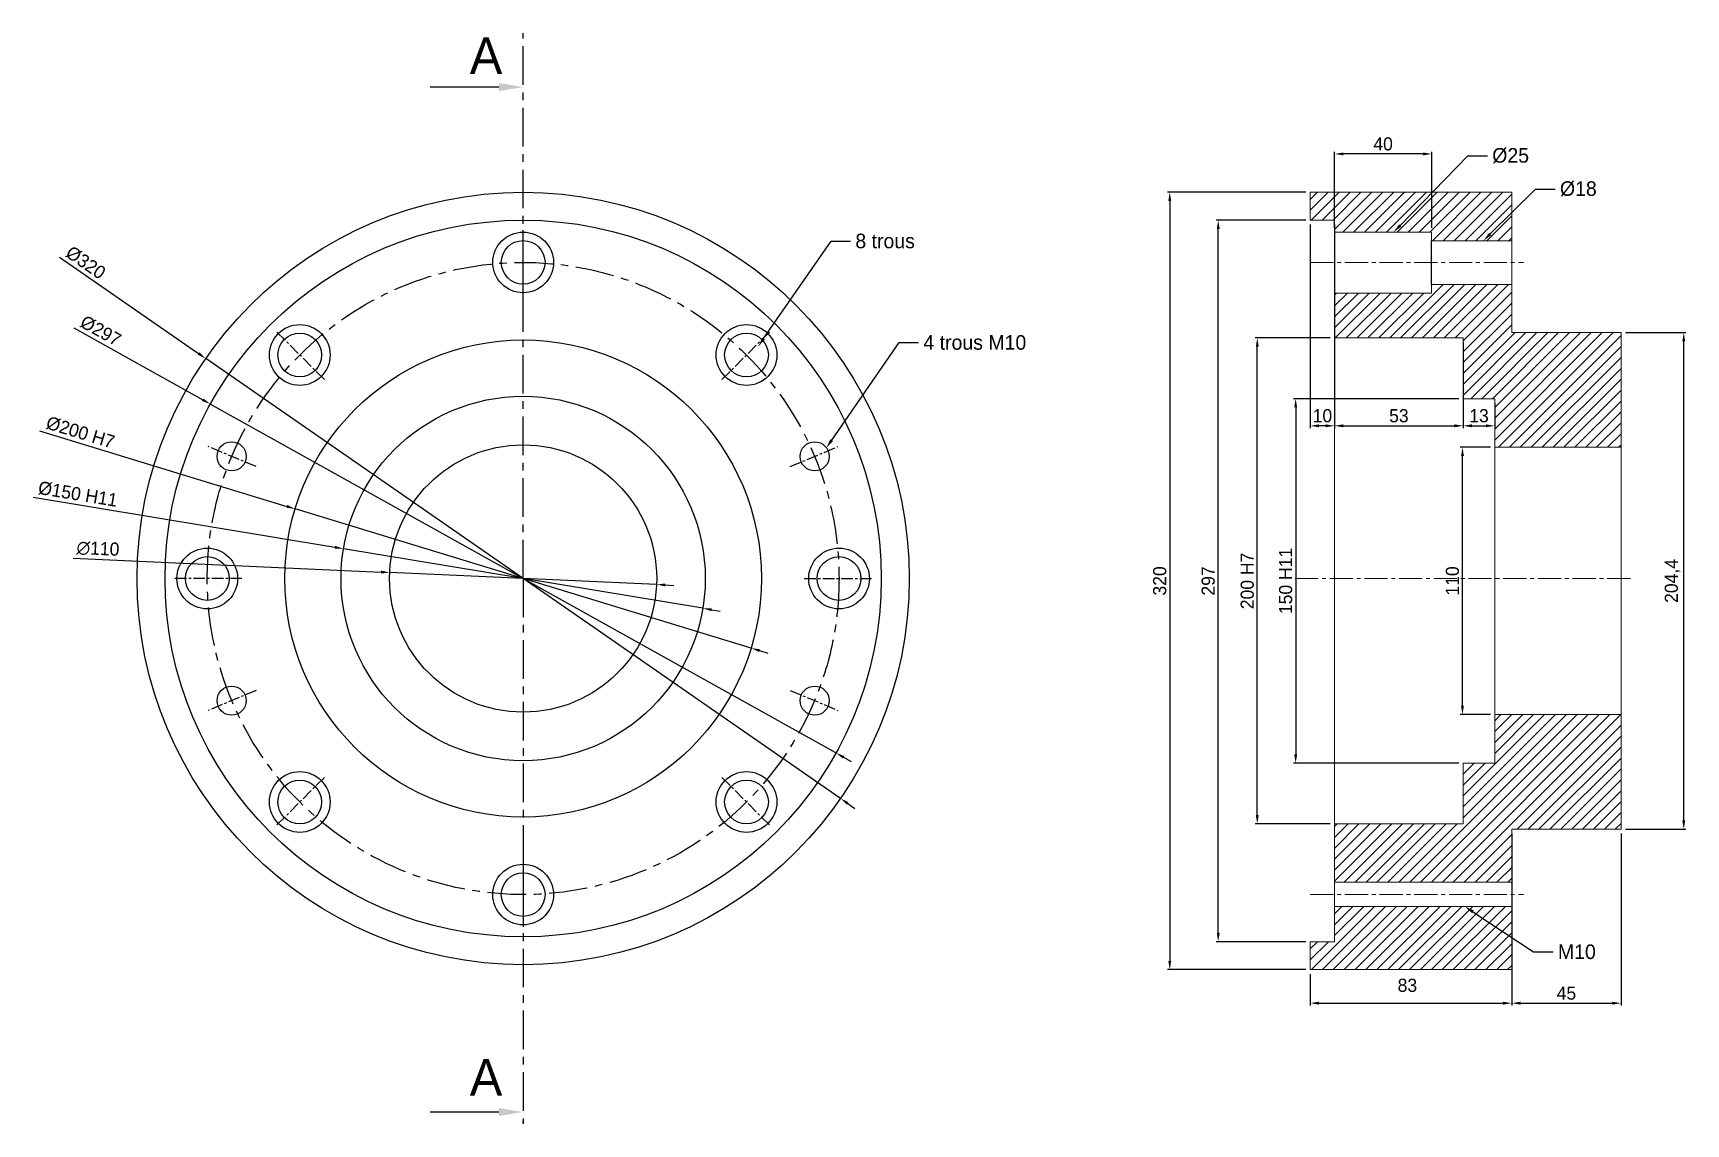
# Model space of a CAD drawing. Header units: millimetres. Extents: x -1822 to -1142, y 1043 to 1492.
import ezdxf
from ezdxf import colors
from ezdxf.entities.mleader import LeaderData, LeaderLine
from ezdxf.math import Vec2, Vec3

# ---------------------------------------------------------------- set-up
doc = ezdxf.new("R2010")
doc.units = ezdxf.units.MM
doc.header["$LTSCALE"] = 0.5
doc.linetypes.add('AXES', pattern=[50.8, 31.75, -6.35, 6.35, -6.35])
doc.linetypes.add('AXES2', pattern=[28.575, 19.05, -3.175, 3.175, -3.175])
for name, color, linetype, lineweight in [('axe', 7, 'AXES2', 5), ('fin', 7, 'Continuous', 13), ('fort', 7, 'Continuous', 30), ('hachure', 7, 'Continuous', 5)]:
    doc.layers.add(name, color=color, linetype=linetype, lineweight=lineweight)
doc.layers.add('detail', color=7, linetype='Continuous')
doc.styles.get("Standard").update_dxf_attribs({"font": 'BKANT.TTF'})
doc.dimstyles.new('ISO-25', dxfattribs={"dimscale": 0.9, "dimtxt": 4, "dimasz": 4, "dimexe": 1, "dimexo": 2, "dimgap": 1.5, "dimtad": 1, "dimtxsty": 'Standard', "dimcen": 0, "dimazin": 2, "dimtfac": 1, "dimtmove": 1, "dimatfit": 3, "dimfxl": 1, "dimarcsym": 0})

# ---------------------------------------------------------------- blocks, each defined once
blk = doc.blocks.new('*D35')
at = {"layer": 'Defpoints', "color": 0, "transparency": 16777216}
for p in [(-1168.41, 1368.86), (-1142.58, 1368.86), (-1168.41, 1164.46)]:
    blk.add_point(p, dxfattribs=at)
at = {"layer": 'fort', "color": 6, "lineweight": -2, "transparency": 16777216}
for p, q in [((-1166.61, 1368.86), (-1141.68, 1368.86)), ((-1142.58, 1168.06), (-1142.58, 1365.26)), ((-1166.61, 1164.46), (-1141.68, 1164.46))]:
    blk.add_line(p, q, dxfattribs=at)
at = {"layer": 'fort', "color": 6, "transparency": 16777216}
for points in [[(-1143.18, 1365.26), (-1141.98, 1365.26), (-1142.58, 1368.86)], [(-1143.18, 1168.06), (-1141.98, 1168.06), (-1142.58, 1164.46)]]:
    blk.add_solid(points, dxfattribs=at)
at = {"layer": 'fort', "color": 0, "transparency": 16777216, "insert": (-1147.21, 1266.66), "char_height": 5.4, "attachment_point": 5, "rotation": 90}
blk.add_mtext('204,4', dxfattribs=at)
blk = doc.blocks.new('*D36')
at = {"layer": 'Defpoints', "color": 0, "transparency": 16777216}
for p in [(-1233.72, 1321.66), (-1220.41, 1321.66), (-1220.41, 1211.66)]:
    blk.add_point(p, dxfattribs=at)
at = {"layer": 'fort', "color": 6, "lineweight": -2, "transparency": 16777216}
for p, q in [((-1222.21, 1321.66), (-1234.62, 1321.66)), ((-1233.72, 1215.26), (-1233.72, 1318.06)), ((-1222.21, 1211.66), (-1234.62, 1211.66))]:
    blk.add_line(p, q, dxfattribs=at)
at = {"layer": 'fort', "color": 6, "transparency": 16777216}
for points in [[(-1234.32, 1318.06), (-1233.12, 1318.06), (-1233.72, 1321.66)], [(-1234.32, 1215.26), (-1233.12, 1215.26), (-1233.72, 1211.66)]]:
    blk.add_solid(points, dxfattribs=at)
at = {"layer": 'fort', "color": 0, "transparency": 16777216, "insert": (-1237.84, 1266.66), "char_height": 5.4, "attachment_point": 5, "rotation": 90}
blk.add_mtext('110', dxfattribs=at)
blk = doc.blocks.new('*D37')
at = {"layer": 'Defpoints', "color": 0, "transparency": 16777216}
for p in [(-1233.41, 1341.66), (-1302.42, 1191.66), (-1233.41, 1191.66)]:
    blk.add_point(p, dxfattribs=at)
at = {"layer": 'fort', "color": 6, "lineweight": -2, "transparency": 16777216}
for p, q in [((-1235.21, 1341.66), (-1303.32, 1341.66)), ((-1302.42, 1338.06), (-1302.42, 1195.26)), ((-1235.21, 1191.66), (-1303.32, 1191.66))]:
    blk.add_line(p, q, dxfattribs=at)
at = {"layer": 'fort', "color": 6, "transparency": 16777216}
for points in [[(-1303.02, 1338.06), (-1301.82, 1338.06), (-1302.42, 1341.66)], [(-1303.02, 1195.26), (-1301.82, 1195.26), (-1302.42, 1191.66)]]:
    blk.add_solid(points, dxfattribs=at)
at = {"layer": 'fort', "color": 0, "transparency": 16777216, "insert": (-1306.54, 1266.66), "char_height": 5.4, "attachment_point": 5, "rotation": 90}
blk.add_mtext('150 H11', dxfattribs=at)
blk = doc.blocks.new('*D38')
at = {"layer": 'Defpoints', "color": 0, "transparency": 16777216}
for p in [(-1318.24, 1366.66), (-1286.41, 1366.66), (-1286.41, 1166.66)]:
    blk.add_point(p, dxfattribs=at)
at = {"layer": 'fort', "color": 6, "lineweight": -2, "transparency": 16777216}
for p, q in [((-1288.21, 1366.66), (-1319.14, 1366.66)), ((-1318.24, 1170.26), (-1318.24, 1363.06)), ((-1288.21, 1166.66), (-1319.14, 1166.66))]:
    blk.add_line(p, q, dxfattribs=at)
at = {"layer": 'fort', "color": 6, "transparency": 16777216}
for points in [[(-1318.84, 1363.06), (-1317.64, 1363.06), (-1318.24, 1366.66)], [(-1318.84, 1170.26), (-1317.64, 1170.26), (-1318.24, 1166.66)]]:
    blk.add_solid(points, dxfattribs=at)
at = {"layer": 'fort', "color": 0, "transparency": 16777216, "insert": (-1322.35, 1266.66), "char_height": 5.4, "width": 31.0562, "attachment_point": 5, "rotation": 90}
blk.add_mtext('200 H7', dxfattribs=at)
blk = doc.blocks.new('*D39')
at = {"layer": 'Defpoints', "color": 0, "transparency": 16777216}
for p in [(-1334.32, 1415.16), (-1296.41, 1415.16), (-1296.41, 1118.16)]:
    blk.add_point(p, dxfattribs=at)
at = {"layer": 'fort', "color": 6, "lineweight": -2, "transparency": 16777216}
for p, q in [((-1298.21, 1415.16), (-1335.22, 1415.16)), ((-1334.32, 1121.76), (-1334.32, 1411.56)), ((-1298.21, 1118.16), (-1335.22, 1118.16))]:
    blk.add_line(p, q, dxfattribs=at)
at = {"layer": 'fort', "color": 6, "transparency": 16777216}
for points in [[(-1334.92, 1411.56), (-1333.72, 1411.56), (-1334.32, 1415.16)], [(-1334.92, 1121.76), (-1333.72, 1121.76), (-1334.32, 1118.16)]]:
    blk.add_solid(points, dxfattribs=at)
at = {"layer": 'fort', "color": 0, "transparency": 16777216, "insert": (-1338.44, 1266.66), "char_height": 5.4, "attachment_point": 5, "rotation": 90}
blk.add_mtext('297', dxfattribs=at)
blk = doc.blocks.new('*D40')
at = {"layer": 'Defpoints', "color": 0, "transparency": 16777216}
for p in [(-1296.41, 1426.66), (-1354.28, 1106.66), (-1296.41, 1106.66)]:
    blk.add_point(p, dxfattribs=at)
at = {"layer": 'fort', "color": 6, "lineweight": -2, "transparency": 16777216}
for p, q in [((-1298.21, 1426.66), (-1355.18, 1426.66)), ((-1354.28, 1423.06), (-1354.28, 1110.26)), ((-1298.21, 1106.66), (-1355.18, 1106.66))]:
    blk.add_line(p, q, dxfattribs=at)
at = {"layer": 'fort', "color": 6, "transparency": 16777216}
for points in [[(-1354.88, 1423.06), (-1353.68, 1423.06), (-1354.28, 1426.66)], [(-1354.88, 1110.26), (-1353.68, 1110.26), (-1354.28, 1106.66)]]:
    blk.add_solid(points, dxfattribs=at)
at = {"layer": 'fort', "color": 0, "transparency": 16777216, "insert": (-1358.4, 1266.66), "char_height": 5.4, "attachment_point": 5, "rotation": 90}
blk.add_mtext('320', dxfattribs=at)
blk = doc.blocks.new('*D41')
at = {"layer": 'Defpoints', "color": 0, "transparency": 16777216}
for p in [(-1286.41, 1366.66), (-1233.41, 1366.66), (-1233.41, 1330.51)]:
    blk.add_point(p, dxfattribs=at)
at = {"layer": 'fort', "color": 6, "lineweight": -2, "transparency": 16777216}
for p, q in [((-1286.41, 1364.86), (-1286.41, 1329.61)), ((-1233.41, 1364.86), (-1233.41, 1329.61)), ((-1282.81, 1330.51), (-1237.01, 1330.51))]:
    blk.add_line(p, q, dxfattribs=at)
at = {"layer": 'fort', "color": 6, "transparency": 16777216}
for points in [[(-1282.81, 1331.11), (-1282.81, 1329.91), (-1286.41, 1330.51)], [(-1237.01, 1331.11), (-1237.01, 1329.91), (-1233.41, 1330.51)]]:
    blk.add_solid(points, dxfattribs=at)
at = {"layer": 'fort', "color": 0, "transparency": 16777216, "insert": (-1259.91, 1334.63), "char_height": 5.4, "attachment_point": 5}
blk.add_mtext('53', dxfattribs=at)
blk = doc.blocks.new('*D42')
at = {"layer": 'Defpoints', "color": 0, "transparency": 16777216}
for p in [(-1233.41, 1341.66), (-1220.41, 1341.66), (-1220.41, 1330.51)]:
    blk.add_point(p, dxfattribs=at)
at = {"layer": 'fort', "color": 6, "lineweight": -2, "transparency": 16777216}
for p, q in [((-1233.41, 1339.86), (-1233.41, 1329.61)), ((-1220.41, 1339.86), (-1220.41, 1329.61)), ((-1229.81, 1330.51), (-1224.01, 1330.51))]:
    blk.add_line(p, q, dxfattribs=at)
at = {"layer": 'fort', "color": 6, "transparency": 16777216}
for points in [[(-1229.81, 1331.11), (-1229.81, 1329.91), (-1233.41, 1330.51)], [(-1224.01, 1331.11), (-1224.01, 1329.91), (-1220.41, 1330.51)]]:
    blk.add_solid(points, dxfattribs=at)
at = {"layer": 'fort', "color": 0, "transparency": 16777216, "insert": (-1226.91, 1334.63), "char_height": 5.4, "attachment_point": 5}
blk.add_mtext('13', dxfattribs=at)
blk = doc.blocks.new('*D43')
at = {"layer": 'Defpoints', "color": 0, "transparency": 16777216}
for p in [(-1296.41, 1106.66), (-1213.41, 1106.66), (-1213.41, 1092.86)]:
    blk.add_point(p, dxfattribs=at)
at = {"layer": 'fort', "color": 6, "lineweight": -2, "transparency": 16777216}
for p, q in [((-1296.41, 1104.86), (-1296.41, 1091.96)), ((-1213.41, 1104.86), (-1213.41, 1091.96)), ((-1292.81, 1092.86), (-1217.01, 1092.86))]:
    blk.add_line(p, q, dxfattribs=at)
at = {"layer": 'fort', "color": 6, "transparency": 16777216}
for points in [[(-1292.81, 1093.46), (-1292.81, 1092.26), (-1296.41, 1092.86)], [(-1217.01, 1093.46), (-1217.01, 1092.26), (-1213.41, 1092.86)]]:
    blk.add_solid(points, dxfattribs=at)
at = {"layer": 'fort', "color": 0, "transparency": 16777216, "insert": (-1256.41, 1100.18), "char_height": 5.4, "attachment_point": 5}
blk.add_mtext('83', dxfattribs=at)
blk = doc.blocks.new('*D44')
at = {"layer": 'Defpoints', "color": 0, "transparency": 16777216}
for p in [(-1213.41, 1164.46), (-1168.41, 1164.46), (-1168.41, 1092.86)]:
    blk.add_point(p, dxfattribs=at)
at = {"layer": 'fort', "color": 6, "lineweight": -2, "transparency": 16777216}
for p, q in [((-1213.41, 1162.66), (-1213.41, 1091.96)), ((-1168.41, 1162.66), (-1168.41, 1091.96)), ((-1209.81, 1092.86), (-1172.01, 1092.86))]:
    blk.add_line(p, q, dxfattribs=at)
at = {"layer": 'fort', "color": 6, "transparency": 16777216}
for points in [[(-1209.81, 1093.46), (-1209.81, 1092.26), (-1213.41, 1092.86)], [(-1172.01, 1093.46), (-1172.01, 1092.26), (-1168.41, 1092.86)]]:
    blk.add_solid(points, dxfattribs=at)
at = {"layer": 'fort', "color": 0, "transparency": 16777216, "insert": (-1190.91, 1096.96), "char_height": 5.4, "attachment_point": 5}
blk.add_mtext('45', dxfattribs=at)
blk = doc.blocks.new('*D53')
at = {"layer": 'Defpoints', "color": 0, "transparency": 16777216}
for p in [(-1296.41, 1415.16), (-1286.41, 1415.16), (-1296.41, 1330.51)]:
    blk.add_point(p, dxfattribs=at)
at = {"layer": 'fort', "color": 6, "lineweight": -2, "transparency": 16777216}
for p, q in [((-1296.41, 1413.36), (-1296.41, 1329.61)), ((-1286.41, 1413.36), (-1286.41, 1329.61)), ((-1290.01, 1330.51), (-1292.81, 1330.51))]:
    blk.add_line(p, q, dxfattribs=at)
at = {"layer": 'fort', "color": 6, "transparency": 16777216}
for points in [[(-1292.81, 1331.11), (-1292.81, 1329.91), (-1296.41, 1330.51)], [(-1290.01, 1331.11), (-1290.01, 1329.91), (-1286.41, 1330.51)]]:
    blk.add_solid(points, dxfattribs=at)
at = {"layer": 'fort', "color": 0, "transparency": 16777216, "insert": (-1291.41, 1334.63), "char_height": 5.4, "attachment_point": 5}
blk.add_mtext('10', dxfattribs=at)
blk = doc.blocks.new('*D63')
at = {"layer": 'Defpoints', "color": 0, "transparency": 16777216}
for p in [(-1286.41, 1442.42), (-1286.41, 1410.16), (-1246.41, 1410.16)]:
    blk.add_point(p, dxfattribs=at)
at = {"layer": 'fort', "color": 6, "lineweight": -2, "transparency": 16777216}
for p, q in [((-1286.41, 1411.96), (-1286.41, 1443.32)), ((-1246.41, 1411.96), (-1246.41, 1443.32)), ((-1250.01, 1442.42), (-1282.81, 1442.42))]:
    blk.add_line(p, q, dxfattribs=at)
at = {"layer": 'fort', "color": 6, "transparency": 16777216}
for points in [[(-1282.81, 1443.02), (-1282.81, 1441.82), (-1286.41, 1442.42)], [(-1250.01, 1443.02), (-1250.01, 1441.82), (-1246.41, 1442.42)]]:
    blk.add_solid(points, dxfattribs=at)
at = {"layer": 'fort', "color": 0, "transparency": 16777216, "insert": (-1266.41, 1446.53), "char_height": 5.4, "attachment_point": 5}
blk.add_mtext('40', dxfattribs=at)
blk = doc.blocks.new('*D79')
at = {"layer": 'Defpoints', "color": 0, "transparency": 16777216}
for p in [(-1694.59, 1279.92), (-1546.61, 1255.41)]:
    blk.add_point(p, dxfattribs=at)
at = {"layer": 'fort', "color": 6, "lineweight": -2, "transparency": 16777216}
for p, q in [((-1822.45, 1301.09), (-1698.15, 1280.51)), ((-1546.61, 1255.41), (-1694.59, 1279.92)), ((-1543.06, 1254.82), (-1539.51, 1254.23))]:
    blk.add_line(p, q, dxfattribs=at)
at = {"layer": 'fort', "color": 6, "transparency": 16777216}
for points in [[(-1698.05, 1281.1), (-1698.24, 1279.91), (-1694.59, 1279.92)], [(-1542.96, 1255.41), (-1543.16, 1254.23), (-1546.61, 1255.41)]]:
    blk.add_solid(points, dxfattribs=at)
at = {"layer": 'fort', "color": 0, "transparency": 16777216, "insert": (-1803.99, 1302.39), "char_height": 5.4, "attachment_point": 5, "rotation": 350.59643}
blk.add_mtext('%%C150 H11', dxfattribs=at)
blk = doc.blocks.new('*D80')
at = {"layer": 'Defpoints', "color": 0, "transparency": 16777216}
for p in [(-1675.55, 1270.15), (-1565.66, 1265.18)]:
    blk.add_point(p, dxfattribs=at)
at = {"layer": 'fort', "color": 6, "lineweight": -2, "transparency": 16777216}
for p, q in [((-1805.98, 1276.05), (-1679.14, 1270.31)), ((-1565.66, 1265.18), (-1675.55, 1270.15)), ((-1562.06, 1265.02), (-1558.47, 1264.85))]:
    blk.add_line(p, q, dxfattribs=at)
at = {"layer": 'fort', "color": 6, "transparency": 16777216}
for points in [[(-1679.11, 1270.91), (-1679.17, 1269.71), (-1675.55, 1270.15)], [(-1562.03, 1265.61), (-1562.09, 1264.42), (-1565.66, 1265.18)]]:
    blk.add_solid(points, dxfattribs=at)
at = {"layer": 'fort', "color": 0, "transparency": 16777216, "insert": (-1795.71, 1279.89), "char_height": 5.4, "attachment_point": 5, "rotation": 357.41065}
blk.add_mtext('∅110', dxfattribs=at)
blk = doc.blocks.new('*U81')
for radius in [12.5, 9]:
    blk.add_circle((0, 0), radius)
blk = doc.blocks.new('*U82')
at = {"color": 0, "linetype": 'ByBlock', "lineweight": -2, "transparency": 16777216}
for p, rotation in [((-1620.6, 1397.76), 45.00000000000003), ((-1712.6, 1359.66), 90.00000000000004), ((-1750.7, 1267.66), 135.0000000000001), ((-1490.5, 1267.66), 315.0000000000001), ((-1712.6, 1175.67), 180), ((-1528.61, 1175.67), 270), ((-1620.6, 1137.56), 225)]:
    blk.add_blockref('*U81', p, dxfattribs=dict(at, rotation=rotation))
blk.add_blockref('*U81', (-1528.61, 1359.66), dxfattribs=at)
blk = doc.blocks.new('*U83')
at = {"layer": 'detail', "linetype": 'AXES', "ltscale": 0.3}
blk.add_line((0, -14.23), (0, 14.23), dxfattribs=at)
blk = doc.blocks.new('*U84')
at = {"color": 0, "linetype": 'ByBlock', "lineweight": -2, "transparency": 16777216}
blk.add_blockref('*U83', (-1620.6, 1397.69), dxfattribs=at)
for p, rotation in [((-1712.54, 1359.61), 45.00000000000001), ((-1528.66, 1359.61), 315), ((-1750.63, 1267.66), 90), ((-1490.58, 1267.66), 269.9999999999999), ((-1712.54, 1175.72), 135), ((-1528.66, 1175.72), 225), ((-1620.6, 1137.64), 180)]:
    blk.add_blockref('*U83', p, dxfattribs=dict(at, rotation=rotation))
blk = doc.blocks.new('*D87')
at = {"layer": 'Defpoints', "color": 0, "transparency": 16777216}
for p in [(-1751.31, 1358.19), (-1489.89, 1177.13)]:
    blk.add_point(p, dxfattribs=at)
at = {"layer": 'fort', "color": 6, "lineweight": -2, "transparency": 16777216}
for p, q in [((-1811.51, 1399.88), (-1754.27, 1360.24)), ((-1489.89, 1177.13), (-1751.31, 1358.19)), ((-1486.93, 1175.08), (-1483.97, 1173.03))]:
    blk.add_line(p, q, dxfattribs=at)
at = {"layer": 'fort', "color": 6, "transparency": 16777216}
for points in [[(-1753.93, 1360.74), (-1754.61, 1359.75), (-1751.31, 1358.19)], [(-1486.59, 1175.58), (-1487.27, 1174.59), (-1489.89, 1177.13)]]:
    blk.add_solid(points, dxfattribs=at)
at = {"layer": 'fort', "color": 0, "transparency": 16777216, "insert": (-1800.77, 1397.67), "char_height": 5.4, "attachment_point": 5, "rotation": 325.2939}
blk.add_mtext('%%C320', dxfattribs=at)
blk = doc.blocks.new('*D88')
at = {"layer": 'Defpoints', "color": 0, "transparency": 16777216}
for p in [(-1749.44, 1339.48), (-1491.77, 1195.84)]:
    blk.add_point(p, dxfattribs=at)
at = {"layer": 'fort', "color": 6, "lineweight": -2, "transparency": 16777216}
for p, q in [((-1805.61, 1370.79), (-1752.58, 1341.23)), ((-1491.77, 1195.84), (-1749.44, 1339.48)), ((-1488.62, 1194.09), (-1485.48, 1192.34))]:
    blk.add_line(p, q, dxfattribs=at)
at = {"layer": 'fort', "color": 6, "transparency": 16777216}
for points in [[(-1752.29, 1341.76), (-1752.87, 1340.71), (-1749.44, 1339.48)], [(-1488.33, 1194.62), (-1488.92, 1193.57), (-1491.77, 1195.84)]]:
    blk.add_solid(points, dxfattribs=at)
at = {"layer": 'fort', "color": 0, "transparency": 16777216, "insert": (-1794.6, 1369.58), "char_height": 5.4, "attachment_point": 5, "rotation": 330.86246}
blk.add_mtext('%%C297', dxfattribs=at)
blk = doc.blocks.new('*D89')
at = {"layer": 'Defpoints', "color": 0, "transparency": 16777216}
for p in [(-1714.5, 1296.31), (-1526.7, 1239.01)]:
    blk.add_point(p, dxfattribs=at)
at = {"layer": 'fort', "color": 6, "lineweight": -2, "transparency": 16777216}
for p, q in [((-1819.8, 1328.44), (-1717.94, 1297.36)), ((-1526.7, 1239.01), (-1714.5, 1296.31)), ((-1523.26, 1237.96), (-1519.82, 1236.91))]:
    blk.add_line(p, q, dxfattribs=at)
at = {"layer": 'fort', "color": 6, "transparency": 16777216}
for points in [[(-1717.77, 1297.94), (-1718.12, 1296.79), (-1714.5, 1296.31)], [(-1523.08, 1238.54), (-1523.43, 1237.39), (-1526.7, 1239.01)]]:
    blk.add_solid(points, dxfattribs=at)
at = {"layer": 'fort', "color": 0, "transparency": 16777216, "insert": (-1802.93, 1327.79), "char_height": 5.4, "attachment_point": 5, "rotation": 343.03255}
blk.add_mtext('%%C200 H7', dxfattribs=at)

msp = doc.modelspace()

# ---------------------------------------------------------------- hatches: boundary and pattern name
at = {"layer": 'hachure'}
h = msp.add_hatch(dxfattribs=at)
h.set_pattern_fill('ANSI31', color=256, style=0)
h.set_pattern_definition([(45, (52.3877, 56), (-2.245064, 2.245064), [])])
h.paths.add_polyline_path([(-1246.412, 1406.663), (-1213.414, 1406.663), (-1213.414, 1426.663), (-1296.414, 1426.663), (-1296.414, 1415.163), (-1286.412, 1415.163), (-1286.412, 1410.163), (-1246.412, 1410.163)])
h.paths.add_polyline_path([(-1213.414, 1388.663), (-1246.412, 1388.663), (-1246.412, 1385.163), (-1286.412, 1385.163), (-1286.412, 1366.663), (-1233.414, 1366.663), (-1233.414, 1341.663), (-1220.414, 1341.663), (-1220.414, 1321.663), (-1168.414, 1321.663), (-1168.414, 1368.863), (-1213.414, 1368.863)])
h = msp.add_hatch(dxfattribs=at)
h.set_pattern_fill('ANSI31', color=256, style=0)
h.set_pattern_definition([(45, (52.3877, -55), (-2.245064, 2.245064), [])])
h.paths.add_polyline_path([(-1286.412, 1132.679), (-1286.412, 1118.163), (-1296.414, 1118.163), (-1296.414, 1106.663), (-1213.414, 1106.663), (-1213.414, 1132.679)])
h.paths.add_polyline_path([(-1286.412, 1142.647), (-1213.414, 1142.647), (-1213.414, 1164.463), (-1168.414, 1164.463), (-1168.414, 1211.663), (-1220.414, 1211.663), (-1220.414, 1191.663), (-1233.414, 1191.663), (-1233.414, 1166.663), (-1286.412, 1166.663)])

# ---------------------------------------------------------------- linework, layer by layer
msp.add_line((-1246.412, 1388.663), (-1246.412, 1406.663))
at = {"layer": 'axe'}
for p, q in [((-1296.414, 1397.763), (-1208.627, 1397.763)), ((-1302.665, 1267.663), (-1163.627, 1267.663)), ((-1296.414, 1137.563), (-1208.627, 1137.563))]:
    msp.add_line(p, q, dxfattribs=at)
at = {"layer": 'detail', "color": 6}
for p, q in [((-1630.602, 1469.938), (-1658.85, 1469.938)), ((-1630.602, 1048.043), (-1658.85, 1048.043)), ((-1620.602, 1043.782), (-1620.602, 1044.407))]:
    msp.add_line(p, q, dxfattribs=at)
at = {"layer": 'detail', "color": 40, "linetype": 'AXES', "true_color": 0xf8d731}
for points in [[(-1620.602, 1267.663), (-1620.602, 1492.168)], [(-1620.602, 1267.663), (-1620.602, 1043.157)]]:
    msp.add_lwpolyline(points, dxfattribs=at)
at = {"layer": 'detail', "linetype": 'AXES', "ltscale": 0.3}
for points in [[(-1730.541, 1313.701), (-1750.274, 1321.964)], [(-1510.662, 1313.701), (-1490.93, 1321.964)], [(-1730.541, 1221.625), (-1750.274, 1213.362)], [(-1510.662, 1221.625), (-1490.93, 1213.362)]]:
    msp.add_lwpolyline(points, dxfattribs=at)
at = {"layer": 'detail'}
for centre, radius in [((-1620.602, 1267.663), 159), ((-1620.602, 1267.663), 147.5), ((-1620.602, 1267.663), 98.172), ((-1620.602, 1267.663), 75), ((-1740.673, 1317.944), 6), ((-1620.602, 1267.663), 55), ((-1500.53, 1317.944), 6), ((-1740.673, 1217.382), 6), ((-1500.53, 1217.382), 6)]:
    msp.add_circle(centre, radius, dxfattribs=at)
at = {"layer": 'detail', "linetype": 'AXES'}
msp.add_circle((-1620.602, 1267.663), 130.1, dxfattribs=at)
at = {"layer": 'detail', "color": 6}
for points in [[(-1630.602, 1471.604), (-1630.602, 1468.271), (-1620.602, 1469.938)], [(-1630.602, 1049.709), (-1630.602, 1046.376), (-1620.602, 1048.043)]]:
    msp.add_solid(points, dxfattribs=at)
at = {"layer": 'fin'}
for p, q in [((-1296.414, 1426.663), (-1213.414, 1426.663)), ((-1296.414, 1426.663), (-1296.414, 1415.163)), ((-1213.414, 1426.663), (-1213.414, 1368.863)), ((-1296.414, 1415.163), (-1286.412, 1415.163)), ((-1286.412, 1415.163), (-1286.412, 1118.163)), ((-1286.412, 1410.163), (-1246.412, 1410.163)), ((-1246.412, 1406.663), (-1246.412, 1410.163)), ((-1246.412, 1406.663), (-1213.414, 1406.663)), ((-1286.412, 1385.163), (-1246.412, 1385.163)), ((-1246.412, 1388.663), (-1213.414, 1388.663)), ((-1246.412, 1385.163), (-1246.412, 1388.663)), ((-1213.414, 1368.863), (-1168.414, 1368.863)), ((-1168.414, 1368.863), (-1168.414, 1321.663)), ((-1286.412, 1366.663), (-1233.414, 1366.663)), ((-1233.414, 1366.663), (-1233.414, 1341.663)), ((-1220.414, 1341.663), (-1233.414, 1341.663)), ((-1220.414, 1341.663), (-1220.414, 1321.663)), ((-1220.414, 1321.663), (-1168.414, 1321.663)), ((-1220.414, 1321.663), (-1220.414, 1211.663)), ((-1168.414, 1321.663), (-1168.414, 1211.663)), ((-1220.414, 1211.663), (-1168.414, 1211.663)), ((-1220.414, 1211.663), (-1220.414, 1191.663)), ((-1168.414, 1211.663), (-1168.414, 1164.463)), ((-1220.414, 1191.663), (-1233.414, 1191.663)), ((-1233.414, 1191.663), (-1233.414, 1166.663)), ((-1286.412, 1166.663), (-1233.414, 1166.663)), ((-1213.414, 1164.463), (-1168.414, 1164.463)), ((-1213.414, 1164.463), (-1213.414, 1106.663)), ((-1286.412, 1142.647), (-1213.414, 1142.647)), ((-1286.412, 1132.679), (-1213.414, 1132.679)), ((-1296.414, 1118.163), (-1286.412, 1118.163)), ((-1296.414, 1118.163), (-1296.414, 1106.663)), ((-1296.414, 1106.663), (-1213.414, 1106.663))]:
    msp.add_line(p, q, dxfattribs=at)

# ---------------------------------------------------------------- block references
for name in ['*U82', '*U84']:
    msp.add_blockref(name, (0, 0))

# ---------------------------------------------------------------- texts
at = {"layer": 'detail', "char_height": 15, "attachment_point": 1}
for insert in [(-1642.583, 1490.371), (-1642.583, 1069.839)]:
    msp.add_mtext_dynamic_manual_height_columns('A', width=50.76507, gutter_width=12.5, heights=[0], dxfattribs=dict(at, insert=insert))

# ---------------------------------------------------------------- dimensions: what is measured, and where the dimension line sits
at = {"layer": 'fort'}
for base, p1, p2, picture, middle in [((-1286.412, 1442.416), (-1246.412, 1410.163), (-1286.412, 1410.163), '*D63', (-1266.412, 1446.534)), ((-1296.414, 1330.511), (-1286.412, 1415.163), (-1296.414, 1415.163), '*D53', (-1291.413, 1334.629)), ((-1233.414, 1330.511), (-1286.412, 1366.663), (-1233.414, 1366.663), '*D41', (-1259.913, 1334.629)), ((-1220.414, 1330.511), (-1233.414, 1341.663), (-1220.414, 1341.663), '*D42', (-1226.914, 1334.629)), ((-1168.414, 1092.858), (-1213.414, 1164.463), (-1168.414, 1164.463), '*D44', (-1190.914, 1096.959))]:
    dim = msp.add_linear_dim(base=base, p1=p1, p2=p2, dimstyle='ISO-25', override={"dimtxt": 6, "dimclrd": 6, "dimclre": 6}, dxfattribs=at)
    dim.commit()
    dim.dimension.update_dxf_attribs({"geometry": picture, "text_midpoint": middle})
for base, p1, p2, picture, middle in [((-1354.281, 1106.663), (-1296.414, 1426.663), (-1296.414, 1106.663), '*D40', (-1358.399, 1266.663)), ((-1334.316, 1415.163), (-1296.414, 1118.163), (-1296.414, 1415.163), '*D39', (-1338.443, 1266.663)), ((-1142.582, 1368.863), (-1168.414, 1164.463), (-1168.414, 1368.863), '*D35', (-1147.211, 1266.663)), ((-1233.721, 1321.663), (-1220.414, 1211.663), (-1220.414, 1321.663), '*D36', (-1237.839, 1266.663))]:
    dim = msp.add_linear_dim(base=base, p1=p1, p2=p2, angle=90, dimstyle='ISO-25', override={"dimtxt": 6, "dimclrd": 6, "dimclre": 6}, dxfattribs=at)
    dim.commit()
    dim.dimension.update_dxf_attribs({"geometry": picture, "text_midpoint": middle})
for p1, p2, text, picture, middle in [((-1489.891, 1177.133), (-1751.313, 1358.192), '%%C320', '*D87', (-1803.215, 1394.139)), ((-1491.767, 1195.844), (-1749.436, 1339.482), '%%C297', '*D88', (-1796.697, 1365.827)), ((-1526.703, 1239.013), (-1714.5, 1296.312), '%%C200 H7', '*D89', (-1804.184, 1323.676)), ((-1546.61, 1255.409), (-1694.594, 1279.917), '%%C150 H11', '*D79', (-1804.693, 1298.151))]:
    dim = msp.add_diameter_dim_2p(p1=p1, p2=p2, text=text, dimstyle='ISO-25', override={"dimtxt": 6, "dimclrd": 6, "dimclre": 6}, dxfattribs=at)
    dim.commit()
    dim.dimension.update_dxf_attribs({"geometry": picture, "text_midpoint": middle, "dimtype": 163})
for base, p1, p2, text, picture, middle in [((-1318.236, 1366.663), (-1286.412, 1166.663), (-1286.412, 1366.663), '<> H7', '*D38', (-1322.354, 1266.663)), ((-1302.423, 1191.663), (-1233.414, 1341.663), (-1233.414, 1191.663), '<> H11', '*D37', (-1306.541, 1266.663))]:
    dim = msp.add_linear_dim(base=base, p1=p1, p2=p2, angle=90, text=text, dimstyle='ISO-25', override={"dimtxt": 6, "dimclrd": 6, "dimclre": 6}, dxfattribs=at)
    dim.commit()
    dim.dimension.update_dxf_attribs({"geometry": picture, "text_midpoint": middle})
dim = msp.add_diameter_dim_2p(p1=(-1565.658, 1265.178), p2=(-1675.546, 1270.148), dimstyle='ISO-25', override={"dimtxt": 6, "dimclrd": 6, "dimclre": 6}, dxfattribs=at)
dim.commit()
dim.dimension.update_dxf_attribs({"geometry": '*D80', "text_midpoint": (-1795.902, 1275.59), "dimtype": 163})
dim = msp.add_linear_dim(base=(-1213.414, 1092.858), p1=(-1296.414, 1106.663), p2=(-1213.414, 1106.663), dimstyle='ISO-25', override={"dimtxt": 6, "dimclrd": 6, "dimclre": 6}, dxfattribs=at)
dim.commit()
dim.dimension.update_dxf_attribs({"geometry": '*D43', "text_midpoint": (-1256.414, 1096.06), "dimtype": 160})

# ---------------------------------------------------------------- leaders
ml = msp.add_multileader_mtext('Standard', dxfattribs=at)
ml.set_content('%%C25', color=256)
ml.set_leader_properties(color=6)
ml.build(insert=Vec2(0, 0))
ctx = ml.context
ctx.base_point, ctx.char_height, ctx.plane_origin = Vec3(-1223.462, 1441.656), 6, Vec3(-1262.127, 1410.163)
notes = []
notes.append((ctx, [(0, (1, 1, 0), (-1231.462, 1441.656), (1, 0), 8, [(0, [(-1262.127, 1410.163)], 0, [])])]))
ctx.mtext.insert, ctx.mtext.flow_direction = Vec3(-1221.462, 1444.837), 5
ml = msp.add_multileader_mtext('Standard', dxfattribs=at)
ml.set_content('%%C18', color=256)
ml.set_leader_properties(color=6)
ml.build(insert=Vec2(0, 0))
ctx = ml.context
ctx.base_point, ctx.char_height, ctx.plane_origin = Vec3(-1195.584, 1427.98), 6, Vec3(-1225.126, 1406.663)
notes.append((ctx, [(0, (1, 1, 0), (-1203.584, 1427.98), (1, 0), 8, [(0, [(-1225.126, 1406.663)], 0, [])])]))
ctx.mtext.insert, ctx.mtext.flow_direction = Vec3(-1193.584, 1431.161), 5
ml = msp.add_multileader_mtext('Standard', dxfattribs=at)
ml.set_content('8 trous', color=256)
ml.set_leader_properties(color=6)
ml.build(insert=Vec2(0, 0))
ctx = ml.context
ctx.base_point, ctx.char_height, ctx.plane_origin = Vec3(-1485.777, 1406.54), 6, Vec3(-1523.83, 1363.1)
notes.append((ctx, [(0, (1, 1, 0), (-1493.777, 1406.54), (1, 0), 8, [(0, [(-1523.83, 1363.1)], 0, [])])]))
ctx.mtext.insert, ctx.mtext.flow_direction = Vec3(-1483.777, 1409.597), 5
ml = msp.add_multileader_mtext('Standard', dxfattribs=at)
ml.set_content('4 trous M10', color=256)
ml.set_leader_properties(color=6)
ml.build(insert=Vec2(0, 0))
ctx = ml.context
ctx.base_point, ctx.char_height, ctx.plane_origin = Vec3(-1457.753, 1364.774), 6, Vec3(-1495.805, 1321.334)
notes.append((ctx, [(0, (1, 1, 0), (-1465.753, 1364.774), (1, 0), 8, [(0, [(-1495.805, 1321.334)], 0, [])])]))
ctx.mtext.insert, ctx.mtext.flow_direction = Vec3(-1455.753, 1367.83), 5
ml = msp.add_multileader_mtext('Standard', dxfattribs=at)
ml.set_content('M10', color=256)
ml.set_leader_properties(color=6)
ml.build(insert=Vec2(0, 0))
ctx = ml.context
ctx.base_point, ctx.char_height, ctx.plane_origin = Vec3(-1196.417, 1113.964), 6, Vec3(-1232.753, 1132.679)
notes.append((ctx, [(0, (1, 1, 0), (-1204.417, 1113.964), (1, 0), 8, [(0, [(-1232.753, 1132.679)], 0, [])])]))
ctx.mtext.insert, ctx.mtext.flow_direction = Vec3(-1194.417, 1117.021), 5
for ctx, leaders in notes:
    for number, flags, end, landing, length, lines in leaders:
        leader = LeaderData()
        leader.index, (leader.has_last_leader_line, leader.has_dogleg_vector, leader.attachment_direction) = number, flags
        leader.last_leader_point, leader.dogleg_vector, leader.dogleg_length = Vec3(end), Vec3(landing), length
        for number, points, colour, breaks in lines:
            line = LeaderLine()
            line.index, line.vertices, line.color, line.breaks = number, Vec3.list(points), colors.encode_raw_color(colour), breaks
            leader.lines.append(line)
        ctx.leaders.append(leader)

doc.saveas('drawing.dxf')
